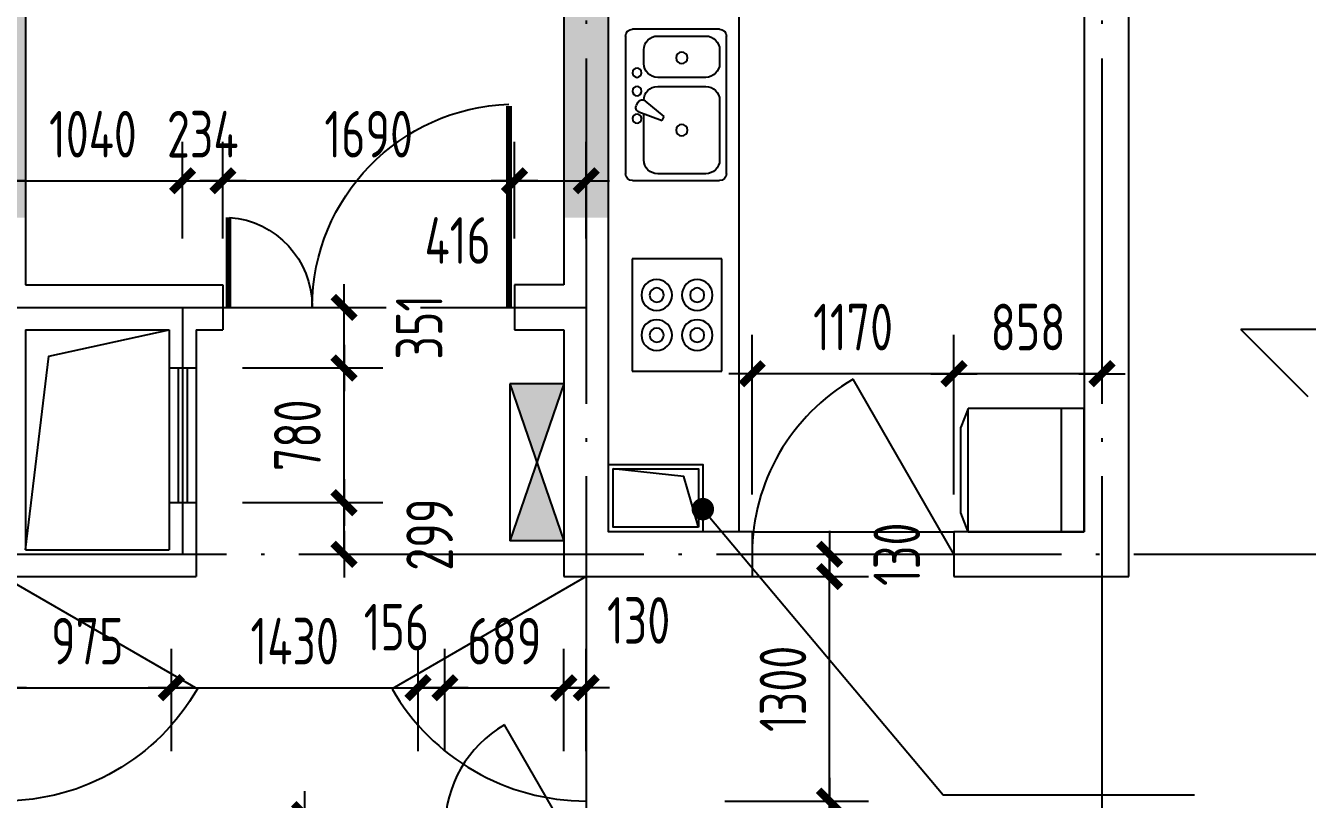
# Model space of a CAD drawing. Extents: x -726032 to 135930, y -151624 to 587044.
# Drawn here: x -471387 to -463956, y 421304 to 425786 of the extents above; entities that cross this region are included whole.
import ezdxf
from ezdxf.enums import TextEntityAlignment as Align

# ---------------------------------------------------------------- set-up
doc = ezdxf.new("R2010")
doc.units = 0
doc.header["$LTSCALE"] = 1000
doc.header["$MEASUREMENT"] = 0
doc.linetypes.add('DOTE', pattern=[2.42, 2, -0.2, 0.02, -0.2])
doc.layers.get('0').update_dxf_attribs({"linetype": 'CONTINUOUS'})
doc.layers.get('DEFPOINTS').update_dxf_attribs({"color": 1, "linetype": 'CONTINUOUS'})
for name, color, linetype in [('COLUMN', 170, 'CONTINUOUS'), ('DOTE', 8, 'DOTE'), ('GROUND', 45, 'CONTINUOUS'), ('JIAJU', 252, 'CONTINUOUS'), ('LVTRY', 6, 'CONTINUOUS'), ('PUB_DIM', 245, 'CONTINUOUS'), ('ROOF', 4, 'CONTINUOUS'), ('TOTHER', 7, 'CONTINUOUS'), ('WALL', 255, 'CONTINUOUS'), ('WINDOW', 155, 'CONTINUOUS'), ('WINDOW_TEXT', 7, 'CONTINUOUS'), ('引线', 213, 'CONTINUOUS')]:
    doc.layers.add(name, color=color, linetype=linetype)
doc.styles.add('DIM_FONT', font='isocp.shx', dxfattribs={"width": 0.8})
doc.styles.add('SIMPLEX', font='SIMPLEX.SHX')
doc.dimstyles.new('DIMA', dxfattribs={"dimtxt": 300, "dimasz": 1, "dimexe": 250, "dimexo": 300, "dimgap": 150, "dimtad": 1, "dimdec": 0, "dimzin": 0, "dimdsep": 46, "dimtxsty": 'DIM_FONT', "dimcen": 0.09, "dimse1": 1, "dimclrt": 142, "dimadec": 0, "dimazin": 0, "dimtfac": 1, "dimtdec": 0, "dimtix": 1, "dimtmove": 2, "dimatfit": 3, "dimfxl": 1, "dimtolj": 1, "dimtzin": 0, "dimarcsym": 0})
doc.dimstyles.new('DIMN', dxfattribs={"dimtxt": 300, "dimasz": 1, "dimexe": 250, "dimexo": 300, "dimgap": 150, "dimtad": 1, "dimdec": 0, "dimzin": 0, "dimdsep": 46, "dimtxsty": 'DIM_FONT', "dimcen": 0.09, "dimclrt": 142, "dimadec": 0, "dimazin": 0, "dimtfac": 1, "dimtdec": 0, "dimtix": 1, "dimtmove": 2, "dimatfit": 3, "dimfxl": 1, "dimtolj": 1, "dimtzin": 0, "dimarcsym": 0})

# ---------------------------------------------------------------- blocks, each defined once
blk = doc.blocks.new('_DBLK')
blk.add_line((-0.5, 0), (0, -0.866))
blk.add_arc((-0.5, 0), 1, 300, 0)
at = {"layer": 'WINDOW_TEXT', "style": 'SIMPLEX', "flags": 9}
blk.add_attdef('A', text='', height=1, dxfattribs=at).set_placement((0, 1.5), align=Align.MIDDLE)
blk = doc.blocks.new('_DIMX')
blk.add_line((-150, 0), (150, 0))
at = {"const_width": 50}
blk.add_lwpolyline([(-70, -70), (70, 70)], dxfattribs=at)
blk = doc.blocks.new('*D718')
at = {"layer": 'DEFPOINTS', "color": 0, "transparency": 16777216}
for p in [(-470541.9, 421950.4), (-471516.9, 421313.9), (-470541.9, 421313.9)]:
    blk.add_point(p, dxfattribs=at)
at = {"layer": 'PUB_DIM', "color": 0, "lineweight": -2, "transparency": 16777216}
for p, q in [((-471516.9, 421583.9), (-471516.9, 422175.4)), ((-470541.9, 421583.9), (-470541.9, 422175.4)), ((-471516, 421950.4), (-470542.8, 421950.4))]:
    blk.add_line(p, q, dxfattribs=at)
at = {"layer": 'PUB_DIM', "color": 0, "lineweight": -2, "transparency": 16777216, "xscale": 0.9, "yscale": 0.9, "zscale": 0.9, "rotation": 180}
blk.add_blockref('_DIMX', (-471516.9, 421950.4), dxfattribs=at)
at = {"layer": 'PUB_DIM', "color": 0, "lineweight": -2, "transparency": 16777216, "xscale": 0.9, "yscale": 0.9, "zscale": 0.9}
blk.add_blockref('_DIMX', (-470541.9, 421950.4), dxfattribs=at)
at = {"layer": 'PUB_DIM', "color": 142, "transparency": 16777216, "insert": (-471029.4, 422220.4), "char_height": 270, "attachment_point": 5, "style": 'DIM_FONT'}
blk.add_mtext('\\A1;975', dxfattribs=at)
blk = doc.blocks.new('*D1922')
at = {"layer": 'DEFPOINTS', "color": 0, "transparency": 16777216}
for p in [(-470476.9, 424887.2), (-471516.9, 424284), (-470476.9, 424284)]:
    blk.add_point(p, dxfattribs=at)
at = {"layer": 'PUB_DIM', "color": 0, "lineweight": -2, "transparency": 16777216}
for p, q in [((-470476.9, 424554), (-470476.9, 425112.2)), ((-471516, 424887.2), (-470477.8, 424887.2))]:
    blk.add_line(p, q, dxfattribs=at)
at = {"layer": 'PUB_DIM', "color": 0, "lineweight": -2, "transparency": 16777216, "xscale": 0.9, "yscale": 0.9, "zscale": 0.9, "rotation": 180}
blk.add_blockref('_DIMX', (-471516.9, 424887.2), dxfattribs=at)
at = {"layer": 'PUB_DIM', "color": 0, "lineweight": -2, "transparency": 16777216, "xscale": 0.9, "yscale": 0.9, "zscale": 0.9}
blk.add_blockref('_DIMX', (-470476.9, 424887.2), dxfattribs=at)
at = {"layer": 'PUB_DIM', "color": 142, "transparency": 16777216, "insert": (-470996.9, 425157.2), "char_height": 270, "attachment_point": 5, "style": 'DIM_FONT'}
blk.add_mtext('\\A1;1040', dxfattribs=at)
blk = doc.blocks.new('A$C593B1C2D')
at = {"layer": 'JIAJU'}
for p, q in [((0, 550), (0, 32.5)), ((550, 550), (0, 550)), ((550, 32.5), (550, 550)), ((550, 450), (0, 450)), ((0, 32.5), (84.2, 0)), ((550, 32.5), (0, 32.5)), ((465.8, 0), (84.2, 0)), ((550, 32.5), (465.8, 0))]:
    blk.add_line(p, q, dxfattribs=at)
blk = doc.blocks.new('A$C52343C9C')
at = {"layer": 'JIAJU', "rotation": 2.050917305024764e-05}
blk.add_blockref('A$C593B1C2D', (0, 0), dxfattribs=at)
blk = doc.blocks.new('A$C47CE1419')
at = {"layer": 'JIAJU', "xscale": -1, "rotation": 90}
blk.add_blockref('A$C52343C9C', (550, 550), dxfattribs=at)
blk = doc.blocks.new('*D2106')
at = {"layer": 'DEFPOINTS', "color": 0, "transparency": 16777216}
for p in [(-466004.9, 423769.9), (-466004.9, 422800.4), (-465146.9, 422800.4)]:
    blk.add_point(p, dxfattribs=at)
at = {"layer": 'PUB_DIM', "color": 0, "lineweight": -2, "transparency": 16777216}
for p, q in [((-466004.9, 423070.4), (-466004.9, 423994.9)), ((-465147.8, 423769.9), (-466004, 423769.9))]:
    blk.add_line(p, q, dxfattribs=at)
at = {"layer": 'PUB_DIM', "color": 0, "lineweight": -2, "transparency": 16777216, "xscale": 0.9, "yscale": 0.9, "zscale": 0.9, "rotation": 180}
blk.add_blockref('_DIMX', (-466004.9, 423769.9), dxfattribs=at)
at = {"layer": 'PUB_DIM', "color": 0, "lineweight": -2, "transparency": 16777216, "xscale": 0.9, "yscale": 0.9, "zscale": 0.9}
blk.add_blockref('_DIMX', (-465146.9, 423769.9), dxfattribs=at)
at = {"layer": 'PUB_DIM', "color": 142, "transparency": 16777216, "insert": (-465575.9, 424039.9), "char_height": 270, "attachment_point": 5, "style": 'DIM_FONT'}
blk.add_mtext('\\A1;858', dxfattribs=at)
blk = doc.blocks.new('*D2107')
at = {"layer": 'DEFPOINTS', "color": 0, "transparency": 16777216}
for p in [(-467174.9, 423769.9), (-467174.9, 422800.4), (-466004.9, 422800.4)]:
    blk.add_point(p, dxfattribs=at)
at = {"layer": 'PUB_DIM', "color": 0, "lineweight": -2, "transparency": 16777216}
for p, q in [((-467174.9, 423070.4), (-467174.9, 423994.9)), ((-466005.8, 423769.9), (-467174, 423769.9))]:
    blk.add_line(p, q, dxfattribs=at)
at = {"layer": 'PUB_DIM', "color": 0, "lineweight": -2, "transparency": 16777216, "xscale": 0.9, "yscale": 0.9, "zscale": 0.9, "rotation": 180}
blk.add_blockref('_DIMX', (-467174.9, 423769.9), dxfattribs=at)
at = {"layer": 'PUB_DIM', "color": 0, "lineweight": -2, "transparency": 16777216, "xscale": 0.9, "yscale": 0.9, "zscale": 0.9}
blk.add_blockref('_DIMX', (-466004.9, 423769.9), dxfattribs=at)
at = {"layer": 'PUB_DIM', "color": 142, "transparency": 16777216, "insert": (-466589.9, 424039.9), "char_height": 270, "attachment_point": 5, "style": 'DIM_FONT'}
blk.add_mtext('\\A1;1170', dxfattribs=at)
blk = doc.blocks.new('*D2113')
at = {"layer": 'DEFPOINTS', "color": 0, "transparency": 16777216}
for p in [(-468136.9, 421950.4), (-468266.9, 421313.9), (-468136.9, 421313.9)]:
    blk.add_point(p, dxfattribs=at)
at = {"layer": 'PUB_DIM', "color": 0, "lineweight": -2, "transparency": 16777216}
for p, q in [((-468136.9, 421583.9), (-468136.9, 422175.4)), ((-468267.8, 421950.4), (-468268.7, 421950.4)), ((-468266.9, 421950.4), (-468136.9, 421950.4)), ((-468136, 421950.4), (-468135.1, 421950.4))]:
    blk.add_line(p, q, dxfattribs=at)
at = {"layer": 'PUB_DIM', "color": 0, "lineweight": -2, "transparency": 16777216, "xscale": 0.9, "yscale": 0.9, "zscale": 0.9}
blk.add_blockref('_DIMX', (-468266.9, 421950.4), dxfattribs=at)
at = {"layer": 'PUB_DIM', "color": 0, "lineweight": -2, "transparency": 16777216, "xscale": 0.9, "yscale": 0.9, "zscale": 0.9, "rotation": 180}
blk.add_blockref('_DIMX', (-468136.9, 421950.4), dxfattribs=at)
at = {"layer": 'PUB_DIM', "color": 142, "transparency": 16777216, "insert": (-467833.1, 422340.4), "char_height": 270, "attachment_point": 5, "style": 'DIM_FONT'}
blk.add_mtext('\\A1;130', dxfattribs=at)
blk = doc.blocks.new('*D883')
at = {"layer": 'DEFPOINTS', "color": 0, "transparency": 16777216}
for p in [(-468266.9, 421950.4), (-468955.9, 421313.9), (-468266.9, 421313.9)]:
    blk.add_point(p, dxfattribs=at)
at = {"layer": 'PUB_DIM', "color": 0, "lineweight": -2, "transparency": 16777216}
for p, q in [((-468955.9, 421583.9), (-468955.9, 422175.4)), ((-468266.9, 421583.9), (-468266.9, 422175.4)), ((-468955, 421950.4), (-468267.8, 421950.4))]:
    blk.add_line(p, q, dxfattribs=at)
at = {"layer": 'PUB_DIM', "color": 0, "lineweight": -2, "transparency": 16777216, "xscale": 0.9, "yscale": 0.9, "zscale": 0.9, "rotation": 180}
blk.add_blockref('_DIMX', (-468955.9, 421950.4), dxfattribs=at)
at = {"layer": 'PUB_DIM', "color": 0, "lineweight": -2, "transparency": 16777216, "xscale": 0.9, "yscale": 0.9, "zscale": 0.9}
blk.add_blockref('_DIMX', (-468266.9, 421950.4), dxfattribs=at)
at = {"layer": 'PUB_DIM', "color": 142, "transparency": 16777216, "insert": (-468611.4, 422220.4), "char_height": 270, "attachment_point": 5, "style": 'DIM_FONT'}
blk.add_mtext('\\A1;689', dxfattribs=at)
blk = doc.blocks.new('M_A1SFU')
blk.add_line((-0.5, 0), (0, -0.866))
blk.add_arc((-0.5, 0), 1, 300, 0)
blk = doc.blocks.new('*D884')
at = {"layer": 'DEFPOINTS', "color": 0, "transparency": 16777216}
for p in [(-469111.9, 421950.4), (-470541.9, 421313.9), (-469111.9, 421313.9)]:
    blk.add_point(p, dxfattribs=at)
at = {"layer": 'PUB_DIM', "color": 0, "lineweight": -2, "transparency": 16777216}
for p, q in [((-470541.9, 421583.9), (-470541.9, 422175.4)), ((-469111.9, 421583.9), (-469111.9, 422175.4)), ((-470541, 421950.4), (-469112.8, 421950.4))]:
    blk.add_line(p, q, dxfattribs=at)
at = {"layer": 'PUB_DIM', "color": 0, "lineweight": -2, "transparency": 16777216, "xscale": 0.9, "yscale": 0.9, "zscale": 0.9, "rotation": 180}
blk.add_blockref('_DIMX', (-470541.9, 421950.4), dxfattribs=at)
at = {"layer": 'PUB_DIM', "color": 0, "lineweight": -2, "transparency": 16777216, "xscale": 0.9, "yscale": 0.9, "zscale": 0.9}
blk.add_blockref('_DIMX', (-469111.9, 421950.4), dxfattribs=at)
at = {"layer": 'PUB_DIM', "color": 142, "transparency": 16777216, "insert": (-469826.9, 422220.4), "char_height": 270, "attachment_point": 5, "style": 'DIM_FONT'}
blk.add_mtext('\\A1;1430', dxfattribs=at)
blk = doc.blocks.new('*D885')
at = {"layer": 'DEFPOINTS', "color": 0, "transparency": 16777216}
for p in [(-468955.9, 421950.4), (-469111.9, 421313.9), (-468955.9, 421313.9)]:
    blk.add_point(p, dxfattribs=at)
at = {"layer": 'PUB_DIM', "color": 0, "lineweight": -2, "transparency": 16777216}
for p, q in [((-469111.9, 421583.9), (-469111.9, 422175.4)), ((-468955.9, 421583.9), (-468955.9, 422175.4)), ((-469112.8, 421950.4), (-469113.7, 421950.4)), ((-469111.9, 421950.4), (-468955.9, 421950.4)), ((-468955, 421950.4), (-468954.1, 421950.4))]:
    blk.add_line(p, q, dxfattribs=at)
at = {"layer": 'PUB_DIM', "color": 0, "lineweight": -2, "transparency": 16777216, "xscale": 0.9, "yscale": 0.9, "zscale": 0.9}
blk.add_blockref('_DIMX', (-469111.9, 421950.4), dxfattribs=at)
at = {"layer": 'PUB_DIM', "color": 0, "lineweight": -2, "transparency": 16777216, "xscale": 0.9, "yscale": 0.9, "zscale": 0.9, "rotation": 180}
blk.add_blockref('_DIMX', (-468955.9, 421950.4), dxfattribs=at)
at = {"layer": 'PUB_DIM', "color": 142, "transparency": 16777216, "insert": (-469237.3, 422301.4), "char_height": 270, "attachment_point": 5, "style": 'DIM_FONT'}
blk.add_mtext('\\A1;156', dxfattribs=at)
blk = doc.blocks.new('*D886')
at = {"layer": 'DEFPOINTS', "color": 0, "transparency": 16777216}
for p in [(-469153.3, 421216), (-469769.2, 420384), (-469153.3, 420384)]:
    blk.add_point(p, dxfattribs=at)
at = {"layer": 'PUB_DIM', "color": 0, "lineweight": -2, "transparency": 16777216}
for p, q in [((-469423.3, 421216), (-469994.2, 421216)), ((-469769.2, 421215.1), (-469769.2, 420384.9)), ((-469423.3, 420384), (-469994.2, 420384))]:
    blk.add_line(p, q, dxfattribs=at)
at = {"layer": 'PUB_DIM', "color": 0, "lineweight": -2, "transparency": 16777216, "xscale": 0.9, "yscale": 0.9, "zscale": 0.9}
for p, rotation in [((-469769.2, 421216), 90), ((-469769.2, 420384), 270)]:
    blk.add_blockref('_DIMX', p, dxfattribs=dict(at, rotation=rotation))
at = {"layer": 'PUB_DIM', "color": 142, "transparency": 16777216, "insert": (-470039.3, 420800), "char_height": 270, "attachment_point": 5, "rotation": 90, "style": 'DIM_FONT'}
blk.add_mtext('\\A1;832', dxfattribs=at)
blk = doc.blocks.new('*D887')
at = {"layer": 'DEFPOINTS', "color": 0, "transparency": 16777216}
for p in [(-468136.9, 424887.2), (-468552.9, 424284), (-468136.9, 424284)]:
    blk.add_point(p, dxfattribs=at)
at = {"layer": 'PUB_DIM', "color": 0, "lineweight": -2, "transparency": 16777216}
for p, q in [((-468552.9, 424554), (-468552.9, 425112.2)), ((-468136.9, 424554), (-468136.9, 425112.2)), ((-468552, 424887.2), (-468137.8, 424887.2))]:
    blk.add_line(p, q, dxfattribs=at)
at = {"layer": 'PUB_DIM', "color": 0, "lineweight": -2, "transparency": 16777216, "xscale": 0.9, "yscale": 0.9, "zscale": 0.9, "rotation": 180}
blk.add_blockref('_DIMX', (-468552.9, 424887.2), dxfattribs=at)
at = {"layer": 'PUB_DIM', "color": 0, "lineweight": -2, "transparency": 16777216, "xscale": 0.9, "yscale": 0.9, "zscale": 0.9}
blk.add_blockref('_DIMX', (-468136.9, 424887.2), dxfattribs=at)
at = {"layer": 'PUB_DIM', "color": 142, "transparency": 16777216, "insert": (-468882.3, 424541.6), "char_height": 270, "attachment_point": 5, "style": 'DIM_FONT'}
blk.add_mtext('\\A1;416', dxfattribs=at)
blk = doc.blocks.new('*D888')
at = {"layer": 'DEFPOINTS', "color": 0, "transparency": 16777216}
for p in [(-470242.9, 424887.2), (-470476.9, 424284), (-470242.9, 424284)]:
    blk.add_point(p, dxfattribs=at)
at = {"layer": 'PUB_DIM', "color": 0, "lineweight": -2, "transparency": 16777216}
for p, q in [((-470476.9, 424554), (-470476.9, 425112.2)), ((-470242.9, 424554), (-470242.9, 425112.2)), ((-470477.8, 424887.2), (-470478.7, 424887.2)), ((-470476.9, 424887.2), (-470242.9, 424887.2)), ((-470242, 424887.2), (-470241.1, 424887.2))]:
    blk.add_line(p, q, dxfattribs=at)
at = {"layer": 'PUB_DIM', "color": 0, "lineweight": -2, "transparency": 16777216, "xscale": 0.9, "yscale": 0.9, "zscale": 0.9}
blk.add_blockref('_DIMX', (-470476.9, 424887.2), dxfattribs=at)
at = {"layer": 'PUB_DIM', "color": 0, "lineweight": -2, "transparency": 16777216, "xscale": 0.9, "yscale": 0.9, "zscale": 0.9, "rotation": 180}
blk.add_blockref('_DIMX', (-470242.9, 424887.2), dxfattribs=at)
at = {"layer": 'PUB_DIM', "color": 142, "transparency": 16777216, "insert": (-470359.9, 425157.3), "char_height": 270, "attachment_point": 5, "style": 'DIM_FONT'}
blk.add_mtext('\\A1;234', dxfattribs=at)
blk = doc.blocks.new('*D2114')
at = {"layer": 'DEFPOINTS', "color": 0, "transparency": 16777216}
for p in [(-468552.9, 424887.2), (-470242.9, 424284), (-468552.9, 424284)]:
    blk.add_point(p, dxfattribs=at)
at = {"layer": 'PUB_DIM', "color": 0, "lineweight": -2, "transparency": 16777216}
for p, q in [((-468552.9, 424554), (-468552.9, 425112.2)), ((-470242, 424887.2), (-468553.8, 424887.2))]:
    blk.add_line(p, q, dxfattribs=at)
at = {"layer": 'PUB_DIM', "color": 0, "lineweight": -2, "transparency": 16777216, "xscale": 0.9, "yscale": 0.9, "zscale": 0.9, "rotation": 180}
blk.add_blockref('_DIMX', (-470242.9, 424887.2), dxfattribs=at)
at = {"layer": 'PUB_DIM', "color": 0, "lineweight": -2, "transparency": 16777216, "xscale": 0.9, "yscale": 0.9, "zscale": 0.9}
blk.add_blockref('_DIMX', (-468552.9, 424887.2), dxfattribs=at)
at = {"layer": 'PUB_DIM', "color": 142, "transparency": 16777216, "insert": (-469397.9, 425157.2), "char_height": 270, "attachment_point": 5, "style": 'DIM_FONT'}
blk.add_mtext('\\A1;1690', dxfattribs=at)
blk = doc.blocks.new('M_A17ORW')
at = {"const_width": 0.02}
for points in [[(-0.481, -0.0014), (-0.481, -0.3084)], [(0.481, 0.0014), (0.481, -0.6906)]]:
    blk.add_lwpolyline(points, dxfattribs=at)
for centre, radius, start, end in [((-0.5008, -0.0026), 0.3067, 274.2492, 0.2101), ((0.5046, 0.0019), 0.6987, 180.2762, 268.0603)]:
    blk.add_arc(centre, radius, start, end)
blk = doc.blocks.new('*D2115')
at = {"layer": 'DEFPOINTS', "color": 0, "transparency": 16777216}
for p in [(-470398.9, 424153.9), (-469541.1, 424153.9), (-470398.9, 423802.9)]:
    blk.add_point(p, dxfattribs=at)
at = {"layer": 'PUB_DIM', "color": 0, "lineweight": -2, "transparency": 16777216}
for p, q in [((-470128.9, 424153.9), (-469316.1, 424153.9)), ((-469541.1, 423803.8), (-469541.1, 424153))]:
    blk.add_line(p, q, dxfattribs=at)
at = {"layer": 'PUB_DIM', "color": 0, "lineweight": -2, "transparency": 16777216, "xscale": 0.9, "yscale": 0.9, "zscale": 0.9}
for p, rotation in [((-469541.1, 424153.9), 90), ((-469541.1, 423802.9), 270)]:
    blk.add_blockref('_DIMX', p, dxfattribs=dict(at, rotation=rotation))
at = {"layer": 'PUB_DIM', "color": 142, "transparency": 16777216, "insert": (-469105.6, 424039), "char_height": 270, "attachment_point": 5, "rotation": 90, "style": 'DIM_FONT'}
blk.add_mtext('\\A1;351', dxfattribs=at)
blk = doc.blocks.new('*D2116')
at = {"layer": 'DEFPOINTS', "color": 0, "transparency": 16777216}
for p in [(-470398.9, 423022.9), (-469541.1, 423022.9), (-470398.9, 422723.9)]:
    blk.add_point(p, dxfattribs=at)
at = {"layer": 'PUB_DIM', "color": 0, "lineweight": -2, "transparency": 16777216}
for p, q in [((-470128.9, 423022.9), (-469316.1, 423022.9)), ((-469541.1, 422724.8), (-469541.1, 423022))]:
    blk.add_line(p, q, dxfattribs=at)
at = {"layer": 'PUB_DIM', "color": 0, "lineweight": -2, "transparency": 16777216, "xscale": 0.9, "yscale": 0.9, "zscale": 0.9}
for p, rotation in [((-469541.1, 423022.9), 90), ((-469541.1, 422723.9), 270)]:
    blk.add_blockref('_DIMX', p, dxfattribs=dict(at, rotation=rotation))
at = {"layer": 'PUB_DIM', "color": 142, "transparency": 16777216, "insert": (-469044.7, 422837.9), "char_height": 270, "attachment_point": 5, "rotation": 90, "style": 'DIM_FONT'}
blk.add_mtext('\\A1;299', dxfattribs=at)
blk = doc.blocks.new('*D2117')
at = {"layer": 'DEFPOINTS', "color": 0, "transparency": 16777216}
for p in [(-470398.9, 423802.9), (-469541.1, 423802.9), (-470398.9, 423022.9)]:
    blk.add_point(p, dxfattribs=at)
at = {"layer": 'PUB_DIM', "color": 0, "lineweight": -2, "transparency": 16777216}
for p, q in [((-470128.9, 423802.9), (-469316.1, 423802.9)), ((-469541.1, 423023.8), (-469541.1, 423802))]:
    blk.add_line(p, q, dxfattribs=at)
at = {"layer": 'PUB_DIM', "color": 0, "lineweight": -2, "transparency": 16777216, "xscale": 0.9, "yscale": 0.9, "zscale": 0.9}
for p, rotation in [((-469541.1, 423802.9), 90), ((-469541.1, 423022.9), 270)]:
    blk.add_blockref('_DIMX', p, dxfattribs=dict(at, rotation=rotation))
at = {"layer": 'PUB_DIM', "color": 142, "transparency": 16777216, "insert": (-469811.1, 423412.9), "char_height": 270, "attachment_point": 5, "rotation": 90, "style": 'DIM_FONT'}
blk.add_mtext('\\A1;780', dxfattribs=at)
blk = doc.blocks.new('51103111123616')
for p, q in [((-300, 60), (300, 60)), ((-300, 19.8), (300, 19.8)), ((-300, -19.8), (300, -19.8)), ((-300, -60), (300, -60))]:
    blk.add_line(p, q)
at = {"style": 'SIMPLEX', "flags": 9}
blk.add_attdef('A', text='', height=1, dxfattribs=at).set_placement((0, 0), align=Align.MIDDLE)
blk = doc.blocks.new('A$C5371541F')
at = {"layer": 'JIAJU'}
h = blk.add_hatch(color=256, dxfattribs=at)
h.paths.add_polyline_path([(0, 700), (120, 350), (240, 700)])
h.paths.add_polyline_path([(0, 0), (240, 0), (120, 350)])
for p, q in [((0, 700), (0, 0)), ((240, 700), (0, 0)), ((240, 700), (0, 700)), ((0, 700), (240, 0)), ((240, 700), (240, 0)), ((240, 0), (0, 0))]:
    blk.add_line(p, q, dxfattribs=at)
blk = doc.blocks.new('*D2118')
at = {"layer": 'DEFPOINTS', "color": 0, "transparency": 16777216}
for p in [(-467603.2, 422724), (-466726.5, 422724), (-467603.2, 422594)]:
    blk.add_point(p, dxfattribs=at)
at = {"layer": 'PUB_DIM', "color": 0, "lineweight": -2, "transparency": 16777216}
for p, q in [((-467333.2, 422724), (-466501.5, 422724)), ((-466726.5, 422724.9), (-466726.5, 422725.8)), ((-466726.5, 422594), (-466726.5, 422724)), ((-466726.5, 422593.1), (-466726.5, 422592.2))]:
    blk.add_line(p, q, dxfattribs=at)
at = {"layer": 'PUB_DIM', "color": 0, "lineweight": -2, "transparency": 16777216, "xscale": 0.9, "yscale": 0.9, "zscale": 0.9}
for p, rotation in [((-466726.5, 422724), 270), ((-466726.5, 422594), 90)]:
    blk.add_blockref('_DIMX', p, dxfattribs=dict(at, rotation=rotation))
at = {"layer": 'PUB_DIM', "color": 142, "transparency": 16777216, "insert": (-466336.5, 422724), "char_height": 270, "attachment_point": 5, "rotation": 90, "style": 'DIM_FONT'}
blk.add_mtext('\\A1;130', dxfattribs=at)
blk = doc.blocks.new('*D2119')
at = {"layer": 'DEFPOINTS', "color": 0, "transparency": 16777216}
for p in [(-467603.2, 422594), (-466726.5, 422594), (-467603.2, 421294)]:
    blk.add_point(p, dxfattribs=at)
at = {"layer": 'PUB_DIM', "color": 0, "lineweight": -2, "transparency": 16777216}
for p, q in [((-467333.2, 422594), (-466501.5, 422594)), ((-466726.5, 421294.9), (-466726.5, 422593.1))]:
    blk.add_line(p, q, dxfattribs=at)
at = {"layer": 'PUB_DIM', "color": 0, "lineweight": -2, "transparency": 16777216, "xscale": 0.9, "yscale": 0.9, "zscale": 0.9}
for p, rotation in [((-466726.5, 422594), 90), ((-466726.5, 421294), 270)]:
    blk.add_blockref('_DIMX', p, dxfattribs=dict(at, rotation=rotation))
at = {"layer": 'PUB_DIM', "color": 142, "transparency": 16777216, "insert": (-466996.5, 421944), "char_height": 270, "attachment_point": 5, "rotation": 90, "style": 'DIM_FONT'}
blk.add_mtext('\\A1;1300', dxfattribs=at)
blk = doc.blocks.new('*D2121')
at = {"layer": 'DEFPOINTS', "color": 0, "transparency": 16777216}
for p in [(-467603.2, 421294), (-466726.5, 421294), (-467603.2, 420384)]:
    blk.add_point(p, dxfattribs=at)
at = {"layer": 'PUB_DIM', "color": 0, "lineweight": -2, "transparency": 16777216}
for p, q in [((-467333.2, 421294), (-466501.5, 421294)), ((-466726.5, 420384.9), (-466726.5, 421293.1))]:
    blk.add_line(p, q, dxfattribs=at)
at = {"layer": 'PUB_DIM', "color": 0, "lineweight": -2, "transparency": 16777216, "xscale": 0.9, "yscale": 0.9, "zscale": 0.9}
for p, rotation in [((-466726.5, 421294), 90), ((-466726.5, 420384), 270)]:
    blk.add_blockref('_DIMX', p, dxfattribs=dict(at, rotation=rotation))
at = {"layer": 'PUB_DIM', "color": 142, "transparency": 16777216, "insert": (-466996.5, 420839), "char_height": 270, "attachment_point": 5, "rotation": 90, "style": 'DIM_FONT'}
blk.add_mtext('\\A1;910', dxfattribs=at)
blk = doc.blocks.new('M_E29JIV')
at = {"color": 0, "linetype": 'ByBlock'}
for p, q in [((0, -306.8), (0, 306.8)), ((30.7, 337.5), (419.3, 337.5)), ((358, 306.8), (143.2, 306.8)), ((450, 306.8), (450, -306.8)), ((81.8, 245.5), (81.8, 40)), ((419.3, -20.5), (419.3, 245.5)), ((58.9, 31.4), (162.5, 70.2)), ((162.5, 70.2), (172.8, 52.5)), ((48.4, 2), (56.6, -12.3)), ((172.8, 52.5), (87.3, -17.8)), ((143.2, -81.8), (358, -81.8)), ((358, -122.7), (143.2, -122.7)), ((81.8, -184.1), (81.8, -245.5)), ((419.3, -245.5), (419.3, -184.1)), ((419.3, -337.5), (30.7, -337.5)), ((143.2, -306.8), (358, -306.8))]:
    blk.add_line(p, q, dxfattribs=at)
for centre, radius in [((250.6, 112.5), 25.6), ((51.1, 61.4), 20.5), ((51.1, -61.4), 20.5), ((51.1, -143.2), 20.5), ((250.6, -209.7), 25.6)]:
    blk.add_circle(centre, radius, dxfattribs=at)
for centre, radius, start, end in [((30.7, 306.8), 30.7, 90, 180), ((143.2, 245.5), 61.4, 90, 180), ((358, 245.5), 61.4, 0, 90), ((419.3, 306.8), 30.7, 0, 90), ((66.1, 12.3), 20.5, 110.5377, 210), ((74.3, -2), 20.5, 210, 309.4623), ((143.2, -20.5), 61.4, 180, 270), ((358, -20.5), 61.4, 270, 0), ((143.2, -184.1), 61.4, 90, 180), ((358, -184.1), 61.4, 0, 90), ((143.2, -245.5), 61.4, 180, 270), ((358, -245.5), 61.4, 270, 0), ((30.7, -306.8), 30.7, 180, 270), ((419.3, -306.8), 30.7, 270, 0)]:
    blk.add_arc(centre, radius, start, end, dxfattribs=at)
at = {"style": 'DIM_FONT', "width": 0.8, "flags": 9}
for tag in ['XSIZE', 'YSIZE']:
    blk.add_attdef(tag, (0, 0), '', height=0.5, dxfattribs=at)
blk = doc.blocks.new('M_E21')
for p, q in [((-250.1, 0), (250.1, 0)), ((-250.1, -400.1), (-250.1, 0)), ((250.1, 0), (250.1, -400.1)), ((250.1, -400.1), (-250.1, -400.1))]:
    blk.add_line(p, q)
at = {"layer": 'TOTHER', "linetype": 'Continuous'}
for centre, radius in [((-89.3, -109.8), 68.5), ((89.3, -109.8), 68.5), ((-89.3, -109.8), 31.6), ((89.3, -109.8), 31.6), ((-89.3, -290.2), 68.5), ((89.3, -290.2), 68.5), ((-89.3, -290.2), 31.6), ((89.3, -290.2), 31.6)]:
    blk.add_circle(centre, radius, dxfattribs=at)
at = {"width": 0.8, "flags": 9}
for tag in ['XSIZE', 'YSIZE']:
    blk.add_attdef(tag, (0, 0), '', height=0.5, dxfattribs=at)

msp = doc.modelspace()

# ---------------------------------------------------------------- linework, layer by layer
at = {"layer": 'COLUMN'}
for points in [[(-471646.9, 426078), (-471646.9, 424674), (-471386.9, 426390), (-471386.9, 424674)], [(-468006.9, 424674), (-468266.9, 424674), (-468006.9, 426078), (-468266.9, 426390)]]:
    msp.add_solid(points, dxfattribs=at)
at = {"layer": 'DOTE'}
for p, q in [((-468136.9, 432855.9), (-468136.9, 420384)), ((-465146.9, 432855.9), (-465146.9, 405011.9)), ((-471516.9, 424154), (-468136.9, 424154)), ((-470476.9, 424154), (-470476.9, 422724)), ((-481902.2, 422724), (-412270.4, 422724))]:
    msp.add_line(p, q, dxfattribs=at)
at = {"layer": 'GROUND'}
msp.add_line((-467174.9, 422854), (-466004.9, 422854), dxfattribs=at)
at = {"layer": 'LVTRY'}
msp.add_line((-467252.9, 426078), (-467252.9, 422854), dxfattribs=at)
for points in [[(-467460.9, 422854), (-468006.9, 422854), (-468006.9, 423244), (-467460.9, 423244)], [(-467486.9, 422880), (-467980.9, 422880), (-467980.9, 423218), (-467486.9, 423218)]]:
    msp.add_lwpolyline(points, close=True, dxfattribs=at)
msp.add_lwpolyline([(-467486.9, 422880), (-467571.5, 423174.5), (-467980.9, 423218)], dxfattribs=at)
at = {"layer": 'PUB_DIM'}
for p in [(-463951.8, 423636.7), (-462610, 424026.7)]:
    msp.add_line(p, (-464341.8, 424026.7), dxfattribs=at)
at = {"layer": 'ROOF'}
msp.add_lwpolyline([(-471386.9, 422750), (-471251.5, 423870.9), (-470554.9, 424024)], dxfattribs=at)
at = {"layer": 'WALL'}
for p, q in [((-471386.9, 430628), (-471386.9, 424284)), ((-468266.9, 430628), (-468266.9, 424284)), ((-464990.9, 422594), (-464990.9, 428184)), ((-468006.9, 422854), (-468006.9, 426078)), ((-465250.9, 426078), (-465250.9, 422854)), ((-471386.9, 424284), (-470242.9, 424284)), ((-470242.9, 424284), (-470242.9, 424024)), ((-468266.9, 424284), (-468552.9, 424284)), ((-468552.9, 424284), (-468552.9, 424024)), ((-471386.9, 424024), (-470554.9, 424024)), ((-471386.9, 424024), (-471386.9, 422750)), ((-470554.9, 424024), (-470554.9, 423803)), ((-470398.9, 424024), (-470398.9, 423803)), ((-470398.9, 424024), (-470242.9, 424024)), ((-468552.9, 424024), (-468266.9, 424024)), ((-468266.9, 424024), (-468266.9, 422594)), ((-470554.9, 423803), (-470398.9, 423803)), ((-470554.9, 423023), (-470398.9, 423023)), ((-470554.9, 423023), (-470554.9, 422750)), ((-470398.9, 423023), (-470398.9, 422594)), ((-467174.9, 422854), (-468006.9, 422854)), ((-467174.9, 422854), (-467174.9, 422594)), ((-466004.9, 422854), (-466004.9, 422594)), ((-465250.9, 422854), (-466004.9, 422854)), ((-471386.9, 422750), (-470554.9, 422750)), ((-472478.9, 422594), (-470398.9, 422594)), ((-468266.9, 422594), (-467174.9, 422594)), ((-466004.9, 422594), (-464990.9, 422594))]:
    msp.add_line(p, q, dxfattribs=at)
at = {"layer": '引线', "const_width": 64.7}
msp.add_lwpolyline([(-467493.5, 422985.2, 1), (-467428.2, 422985.2, 1)], format="xyb", close=True, dxfattribs=at)
at = {"layer": '引线'}
msp.add_lwpolyline([(-467460.9, 422985.2), (-466067.7, 421329.4), (-464611.2, 421329.4)], dxfattribs=at)

# ---------------------------------------------------------------- block references
at = {"layer": 'JIAJU', "xscale": 1.299999999999272, "yscale": 1.299999999999272, "zscale": 1.299999999999272}
msp.add_blockref('A$C5371541F', (-468578.9, 422802), dxfattribs=at)
at = {"layer": 'LVTRY', "yscale": 1.30000000000291, "zscale": 1.3}
for name, p, xscale, rotation in [('M_E29JIV', (-467908.9, 425327.2), -1.299999999999272, 180), ('M_E21', (-467871, 424109.5), -1.30000000000291, 90)]:
    msp.add_blockref(name, p, dxfattribs=dict(at, xscale=xscale, rotation=rotation))
at = {"layer": 'LVTRY', "xscale": -1.299999999999272, "yscale": 1.30000000000291, "zscale": 1.3}
msp.add_blockref('A$C47CE1419', (-465250.9, 422854), dxfattribs=at)
at = {"layer": 'WINDOW'}
for name, p, xscale, yscale, zscale in [('M_A17ORW', (-469397.9, 424154), 1690, -1690, 1690), ('M_A1SFU', (-468611.4, 421138), -689, -689, 689)]:
    msp.add_blockref(name, p, dxfattribs=dict(at, xscale=xscale, yscale=yscale, zscale=zscale))
for name, p, xscale, yscale, zscale, rotation in [('51103111123616', (-470476.9, 423413), 1.30000000000291, 1.30000000000291, 1.30000000000291, 270), ('_DBLK', (-466589.9, 422724), 1170, 1170, 1170, 180), ('_DBLK', (-471516.9, 421944), 1300, -1300, 1300, 270), ('_DBLK', (-468136.9, 421944), -1300, -1300, 1300, 90)]:
    msp.add_blockref(name, p, dxfattribs=dict(at, xscale=xscale, yscale=yscale, zscale=zscale, rotation=rotation))

# ---------------------------------------------------------------- dimensions: what is measured, and where the dimension line sits
at = {"layer": 'PUB_DIM'}
for p1, p2, distance, dimstyle, picture, middle in [((-471516.9, 424284), (-470476.9, 424284), 603.2, 'DIMA', '*D1922', (-470996.9, 425157.2)), ((-470476.9, 424284), (-470242.9, 424284), 603.2, 'DIMN', '*D888', (-470359.9, 425157.3)), ((-470242.9, 424284), (-468552.9, 424284), 603.2, 'DIMA', '*D2114', (-469397.9, 425157.2)), ((-466004.9, 422800.4), (-467174.9, 422800.4), -969.4, 'DIMA', '*D2107', (-466589.9, 424039.9)), ((-465146.9, 422800.4), (-466004.9, 422800.4), -969.4, 'DIMA', '*D2106', (-465575.9, 424039.9)), ((-470398.9, 423022.9), (-470398.9, 423802.9), -857.8, 'DIMA', '*D2117', (-469811.1, 423412.9)), ((-467603.2, 421294), (-467603.2, 422594), -876.7, 'DIMA', '*D2119', (-466996.5, 421944)), ((-471516.9, 421313.9), (-470541.9, 421313.9), 636.5, 'DIMN', '*D718', (-471029.4, 422220.4)), ((-470541.9, 421313.9), (-469111.9, 421313.9), 636.5, 'DIMN', '*D884', (-469826.9, 422220.4)), ((-468955.9, 421313.9), (-468266.9, 421313.9), 636.5, 'DIMN', '*D883', (-468611.4, 422220.4)), ((-467603.2, 420384), (-467603.2, 421294), -876.7, 'DIMA', '*D2121', (-466996.5, 420839))]:
    dim = msp.add_aligned_dim(p1=p1, p2=p2, distance=distance, dimstyle=dimstyle, override={"dimscale": 0.9, "dimblk1": '_DIMX', "dimblk2": '_DIMX', "dimsah": 1}, dxfattribs=at)
    dim.commit()
    dim.dimension.update_dxf_attribs({"geometry": picture, "text_midpoint": middle})
for base, p1, p2, angle, dimstyle, picture, middle in [((-468136.9, 424887.2), (-468552.9, 424284), (-468136.9, 424284), 0, 'DIMN', '*D887', (-468882.3, 424541.6)), ((-469541.1, 424153.9), (-470398.9, 423802.9), (-470398.9, 424153.9), 90, 'DIMA', '*D2115', (-469105.6, 424039)), ((-469541.1, 423022.9), (-470398.9, 422723.9), (-470398.9, 423022.9), 90, 'DIMA', '*D2116', (-469044.7, 422837.9)), ((-466726.5, 422724), (-467603.2, 422594), (-467603.2, 422724), 90, 'DIMA', '*D2118', (-466336.5, 422724)), ((-468136.9, 421950.4), (-468266.9, 421313.9), (-468136.9, 421313.9), 0, 'DIMA', '*D2113', (-467833.1, 422340.4)), ((-468955.9, 421950.4), (-469111.9, 421313.9), (-468955.9, 421313.9), 0, 'DIMN', '*D885', (-469237.3, 422301.4))]:
    dim = msp.add_linear_dim(base=base, p1=p1, p2=p2, angle=angle, dimstyle=dimstyle, override={"dimscale": 0.9, "dimblk1": '_DIMX', "dimblk2": '_DIMX', "dimsah": 1}, dxfattribs=at)
    dim.commit()
    dim.dimension.update_dxf_attribs({"geometry": picture, "text_midpoint": middle, "dimtype": 161})
dim = msp.add_linear_dim(base=(-469769.2, 420384), p1=(-469153.3, 421216), p2=(-469153.3, 420384), angle=270, dimstyle='DIMN', override={"dimscale": 0.9, "dimblk1": '_DIMX', "dimblk2": '_DIMX', "dimsah": 1}, dxfattribs=at)
dim.commit()
dim.dimension.update_dxf_attribs({"geometry": '*D886', "text_midpoint": (-470039.3, 420800)})

doc.saveas('drawing.dxf')
